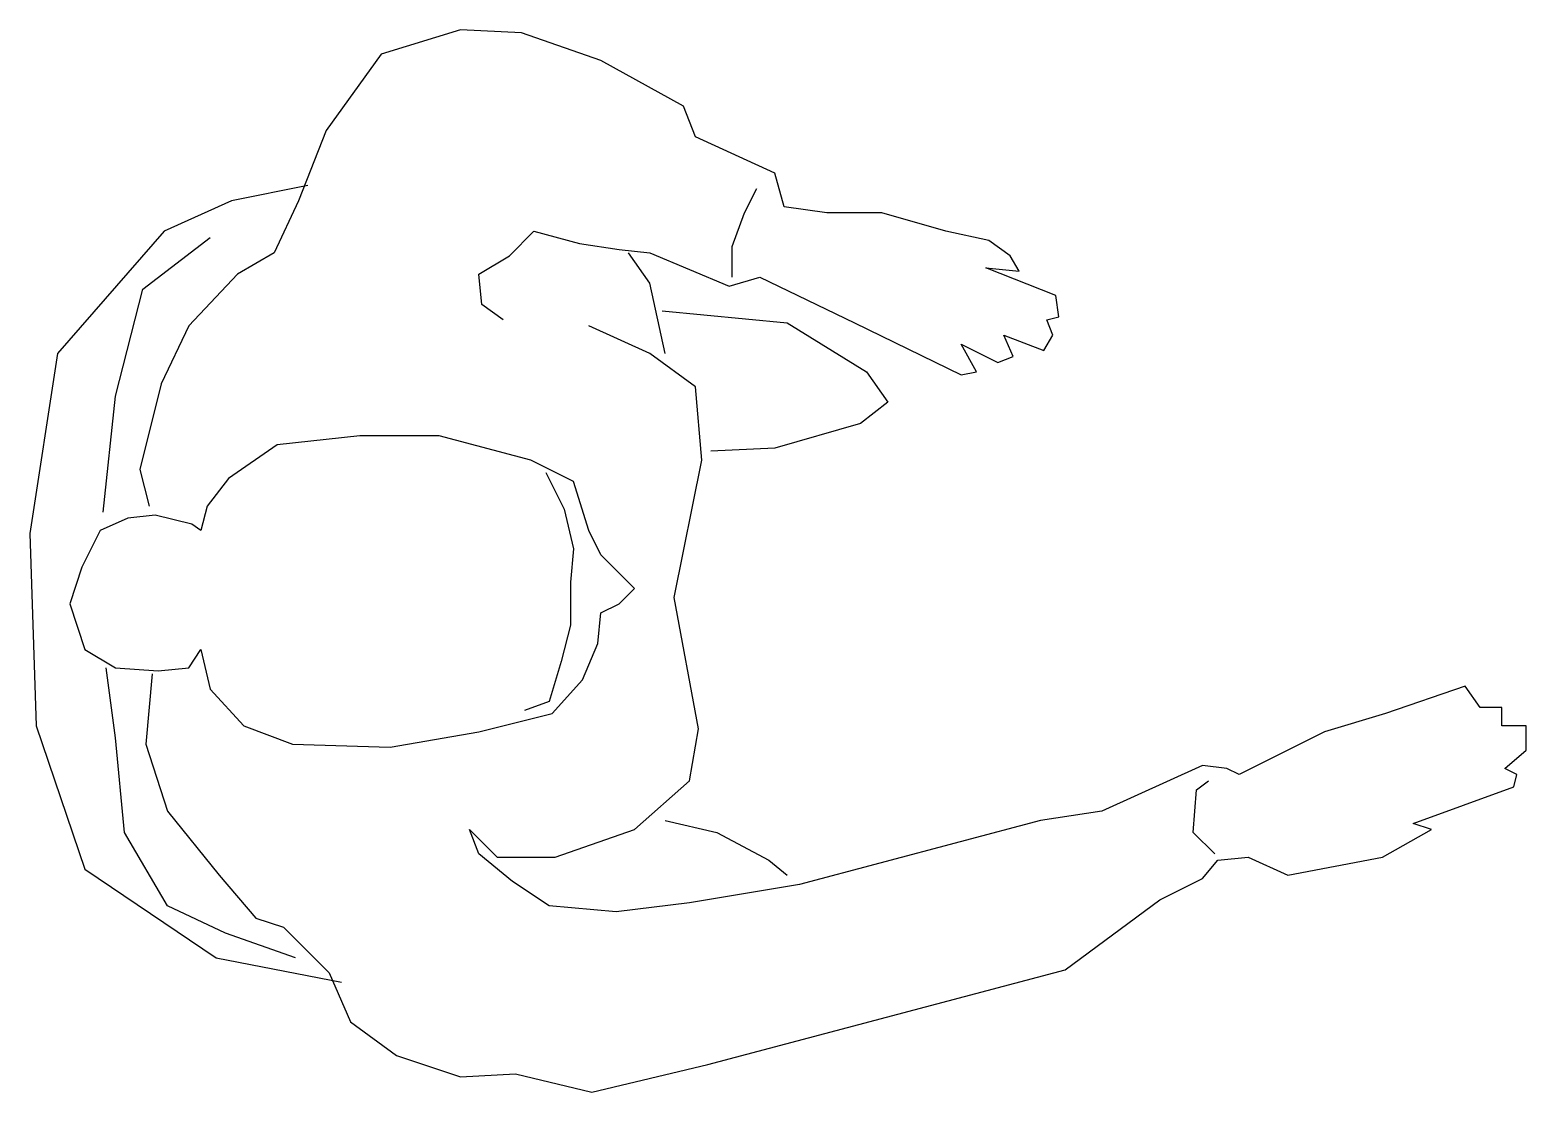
# Model space of a CAD drawing. Header units: millimetres. Extents: x -17017 to 2697, y 1903 to 18260.
# Drawn here: x -16983.7736 to -16983.646, y 18215.0153 to 18215.1059 of the extents above; entities that cross this region are included whole.
import ezdxf

# ---------------------------------------------------------------- set-up
doc = ezdxf.new("R2010")
doc.units = ezdxf.units.MM
doc.layers.add('DIEN HOA', color=111, linetype='Continuous')

# ---------------------------------------------------------------- blocks, each defined once
blk = doc.blocks.new('Arch.Space.People654152')
at = {"layer": 'DIEN HOA', "linetype": 'Continuous'}
for p, q in [((116.11651, 137.36629), (116.08265, 137.35588)), ((116.14256, 137.36499), (116.11651, 137.36629)), ((116.17642, 137.35328), (116.14256, 137.36499)), ((116.08265, 137.35588), (116.05921, 137.32335)), ((116.21158, 137.33376), (116.17642, 137.35328)), ((116.21679, 137.32075), (116.21158, 137.33376)), ((116.05921, 137.32335), (116.04749, 137.29342)), ((116.25065, 137.30513), (116.21679, 137.32075)), ((116.25456, 137.29082), (116.25065, 137.30513)), ((116.0514, 137.29993), (116.01884, 137.29342)), ((116.23763, 137.28822), (116.24284, 137.29862)), ((116.01884, 137.29342), (115.99019, 137.28041)), ((116.04749, 137.29342), (116.03707, 137.2713)), ((116.23242, 137.2739), (116.23763, 137.28822)), ((116.27279, 137.28822), (116.25456, 137.29082)), ((116.29623, 137.28822), (116.27279, 137.28822)), ((116.32358, 137.28041), (116.29623, 137.28822)), ((115.99019, 137.28041), (115.94461, 137.22836)), ((115.98107, 137.25569), (116.00972, 137.27781)), ((116.13735, 137.27), (116.14777, 137.28041)), ((116.14777, 137.28041), (116.1673, 137.2752)), ((116.34181, 137.2765), (116.32358, 137.28041)), ((116.35093, 137.27), (116.34181, 137.2765)), ((116.03707, 137.2713), (116.02144, 137.26219)), ((116.12433, 137.26219), (116.13735, 137.27)), ((116.1673, 137.2752), (116.18423, 137.2726)), ((116.18423, 137.2726), (116.19726, 137.2713)), ((116.19726, 137.25829), (116.18814, 137.2713)), ((116.19726, 137.2713), (116.23112, 137.25699)), ((116.23242, 137.26089), (116.23242, 137.2739)), ((116.35484, 137.26349), (116.35093, 137.27)), ((116.34051, 137.26479), (116.35484, 137.26349)), ((116.37046, 137.25308), (116.34051, 137.26479)), ((116.02144, 137.26219), (116.00061, 137.24007)), ((116.12563, 137.24918), (116.12433, 137.26219)), ((116.20377, 137.22836), (116.19726, 137.25829)), ((116.23112, 137.25699), (116.24414, 137.26089)), ((116.24414, 137.26089), (116.28451, 137.24137)), ((115.96935, 137.21014), (115.98107, 137.25569)), ((116.37177, 137.24397), (116.37046, 137.25308)), ((116.13474, 137.24267), (116.12563, 137.24918)), ((116.20246, 137.24658), (116.25586, 137.24137)), ((116.36656, 137.24267), (116.37177, 137.24397)), ((116.00061, 137.24007), (115.98889, 137.21535)), ((116.19726, 137.22836), (116.17121, 137.24007)), ((116.25586, 137.24137), (116.28972, 137.22055)), ((116.28451, 137.24137), (116.33009, 137.21925)), ((116.36916, 137.23617), (116.36656, 137.24267)), ((116.33009, 137.23226), (116.34572, 137.22446)), ((116.3366, 137.22055), (116.33009, 137.23226)), ((116.35223, 137.22706), (116.34832, 137.23617)), ((116.34832, 137.23617), (116.36525, 137.22966)), ((116.36525, 137.22966), (116.36916, 137.23617)), ((115.94461, 137.22836), (115.93289, 137.15159)), ((116.21679, 137.21405), (116.19726, 137.22836)), ((116.34572, 137.22446), (116.35223, 137.22706)), ((116.28972, 137.22055), (116.29884, 137.20754)), ((116.33009, 137.21925), (116.3366, 137.22055)), ((115.98889, 137.21535), (115.97977, 137.17891)), ((116.21939, 137.18282), (116.21679, 137.21405)), ((115.96414, 137.1607), (115.96935, 137.21014)), ((116.29884, 137.20754), (116.28711, 137.19843)), ((116.07354, 137.19323), (116.03837, 137.18932)), ((116.1074, 137.19323), (116.07354, 137.19323)), ((116.14647, 137.18282), (116.1074, 137.19323)), ((116.28711, 137.19843), (116.25065, 137.18802)), ((116.03837, 137.18932), (116.01754, 137.17501)), ((116.25065, 137.18802), (116.2233, 137.18672)), ((116.1647, 137.17371), (116.14647, 137.18282)), ((116.20767, 137.12426), (116.21939, 137.18282)), ((115.97977, 137.17891), (115.98368, 137.1633)), ((116.01754, 137.17501), (116.00842, 137.1633)), ((116.15298, 137.17761), (116.16079, 137.162)), ((116.17121, 137.15289), (116.1647, 137.17371)), ((116.00842, 137.1633), (116.00582, 137.15289)), ((116.16079, 137.162), (116.1647, 137.14508)), ((115.97456, 137.1581), (115.96284, 137.15289)), ((115.98628, 137.1594), (115.97456, 137.1581)), ((116.00191, 137.15549), (115.98628, 137.1594)), ((116.00582, 137.15289), (116.00191, 137.15549)), ((115.93289, 137.15159), (115.93549, 137.06961)), ((115.96284, 137.15289), (115.95503, 137.13728)), ((116.17642, 137.14248), (116.17121, 137.15289)), ((116.1647, 137.14508), (116.1634, 137.13077)), ((116.18423, 137.13467), (116.17642, 137.14248)), ((115.95503, 137.13728), (115.94982, 137.12166)), ((116.1634, 137.13077), (116.1634, 137.11255)), ((116.19074, 137.12817), (116.18423, 137.13467)), ((116.18423, 137.12166), (116.19074, 137.12817)), ((116.21809, 137.06831), (116.20767, 137.12426)), ((115.94982, 137.12166), (115.95633, 137.10214)), ((116.17512, 137.10475), (116.17642, 137.11776)), ((116.17642, 137.11776), (116.18423, 137.12166)), ((116.1634, 137.11255), (116.15949, 137.09694)), ((116.1686, 137.08913), (116.17512, 137.10475)), ((115.95633, 137.10214), (115.96935, 137.09434)), ((116.00061, 137.09434), (116.00582, 137.10214)), ((116.00582, 137.10214), (116.00972, 137.08523)), ((116.15949, 137.09694), (116.15428, 137.08002)), ((115.96935, 137.06441), (115.96544, 137.09434)), ((115.96935, 137.09434), (115.98758, 137.09304)), ((115.98498, 137.09173), (115.98237, 137.06181)), ((115.98758, 137.09304), (116.00061, 137.09434)), ((116.00972, 137.08523), (116.02405, 137.06961)), ((116.15558, 137.07482), (116.1686, 137.08913)), ((116.54497, 137.08653), (116.51111, 137.07482)), ((116.55148, 137.07742), (116.54497, 137.08653)), ((116.15428, 137.08002), (116.14386, 137.07612)), ((116.5606, 137.07742), (116.55148, 137.07742)), ((116.5606, 137.06961), (116.5606, 137.07742)), ((116.12433, 137.06701), (116.15558, 137.07482)), ((116.51111, 137.07482), (116.48507, 137.06701)), ((115.93549, 137.06961), (115.95633, 137.00846)), ((116.02405, 137.06961), (116.04488, 137.06181)), ((116.08656, 137.06051), (116.12433, 137.06701)), ((116.21419, 137.04619), (116.21809, 137.06831)), ((116.48507, 137.06701), (116.4486, 137.04879)), ((116.57102, 137.06961), (116.5606, 137.06961)), ((116.57102, 137.0592), (116.57102, 137.06961)), ((115.97326, 137.02407), (115.96935, 137.06441)), ((115.98237, 137.06181), (115.99149, 137.03318)), ((116.04488, 137.06181), (116.08656, 137.06051)), ((116.5619, 137.0514), (116.57102, 137.0592)), ((116.43297, 137.0527), (116.39, 137.03318)), ((116.44339, 137.0514), (116.43297, 137.0527)), ((116.19074, 137.02537), (116.21419, 137.04619)), ((116.43037, 137.04229), (116.43558, 137.04619)), ((116.4486, 137.04879), (116.44339, 137.0514)), ((116.56711, 137.04879), (116.5619, 137.0514)), ((116.56581, 137.04359), (116.56711, 137.04879)), ((116.42907, 137.02407), (116.43037, 137.04229)), ((116.52283, 137.02798), (116.56581, 137.04359)), ((115.99149, 137.03318), (116.01363, 137.00585)), ((116.39, 137.03318), (116.36395, 137.02928)), ((116.20377, 137.02928), (116.22591, 137.02407)), ((116.36395, 137.02928), (116.26107, 137.00195)), ((116.53065, 137.02537), (116.52283, 137.02798)), ((115.99149, 136.99284), (115.97326, 137.02407)), ((116.12042, 137.02537), (116.13214, 137.01366)), ((116.12433, 137.01496), (116.12042, 137.02537)), ((116.15688, 137.01366), (116.19074, 137.02537)), ((116.22591, 137.02407), (116.24805, 137.01236)), ((116.43818, 137.01496), (116.42907, 137.02407)), ((116.50981, 137.01366), (116.53065, 137.02537)), ((116.13865, 137.00325), (116.12433, 137.01496)), ((116.13214, 137.01366), (116.15688, 137.01366)), ((116.43949, 137.01236), (116.45251, 137.01366)), ((116.45251, 137.01366), (116.46944, 137.00585)), ((116.46944, 137.00585), (116.50981, 137.01366)), ((115.95633, 137.00846), (116.01233, 136.97072)), ((116.24805, 137.01236), (116.25586, 137.00585)), ((116.43297, 137.00455), (116.43949, 137.01236)), ((116.01363, 137.00585), (116.02926, 136.98764)), ((116.15428, 136.99284), (116.13865, 137.00325)), ((116.26107, 137.00195), (116.21419, 136.99414)), ((116.41474, 136.99545), (116.43297, 137.00455)), ((116.37437, 136.96552), (116.41474, 136.99545)), ((116.01623, 136.98113), (115.99149, 136.99284)), ((116.18293, 136.99024), (116.15428, 136.99284)), ((116.21419, 136.99414), (116.18293, 136.99024)), ((116.02926, 136.98764), (116.04098, 136.98373)), ((116.04098, 136.98373), (116.06051, 136.96422)), ((116.04619, 136.97072), (116.01623, 136.98113)), ((116.01233, 136.97072), (116.06572, 136.96031)), ((116.06051, 136.96422), (116.06963, 136.9434)), ((116.222, 136.92518), (116.37437, 136.96552)), ((116.06963, 136.9434), (116.08916, 136.92908)), ((116.08916, 136.92908), (116.11651, 136.91998)), ((116.17251, 136.91347), (116.222, 136.92518)), ((116.11651, 136.91998), (116.13995, 136.92128)), ((116.13995, 136.92128), (116.17251, 136.91347))]:
    blk.add_line(p, q, dxfattribs=at)

msp = doc.modelspace()

# ---------------------------------------------------------------- block references
at = {"xscale": 0.2, "yscale": 0.2, "zscale": 0.2}
msp.add_blockref('Arch.Space.People654152', (-17006.96022, 18187.63262), dxfattribs=at)

doc.saveas('drawing.dxf')
